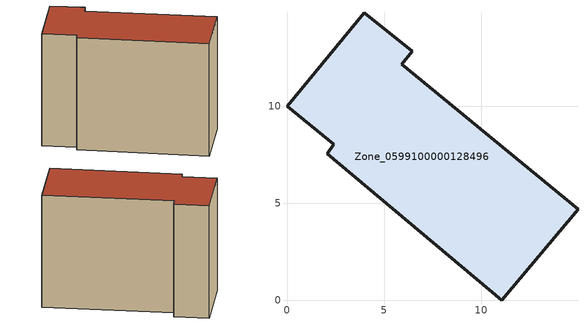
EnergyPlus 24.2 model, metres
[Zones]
Zone_0599100000128496
 floor ground (C_G): 2.4,8.04 0,10 3.98,14.81 6.45,12.83 5.92,12.16 14.99,4.7 11.07,0 2.06,7.55 z0
 wall outside (C_F): 6.45,12.83 3.98,14.81 0,10 2.4,8.04 2.06,7.55 11.07,0 14.99,4.7 5.92,12.16 6.45,12.83 z0:10.76
 roof outside (C_R): 11.07,0 14.99,4.7 5.92,12.16 6.45,12.83 3.98,14.81 0,10 2.4,8.04 2.06,7.55 z10.76
[BUILDING]
Pand.0599100000128496: North Axis=0; Terrain=City; Loads Convergence Tolerance Value=0.04; Temperature Convergence Tolerance Value=0.4; Solar Distribution=FullExterior; Maximum Number of Warmup Days=25; Minimum Number of Warmup Days=1
[Site:Location]
Rotterdam.The.Hague.AP_ZH_NLD Design_Conditions: Latitude=51.96; Longitude=4.45; Time Zone=1; Elevation=-4.5
[SITE:GROUNDTEMPERATURE:BUILDINGSURFACE]
18, 18, 18, 18, 18, 18, 18, 18, 18, 18, 18, 18
[MATERIAL] Thermal Absorptance=0.9; Solar Absorptance=0.7; Visible Absorptance=0.7
Name | Roughness | Thickness | Conductivity | Density | Specific Heat
G.TI.1946 | MediumSmooth | 0.15 | 1 | 540 | 1210
F.TI.1946 | Rough | 0.3 | 0.857143 | 1920 | 840
R.TI.1946 | MediumRough | 0.2 | 0.1 | 1500 | 1000
[CONSTRUCTION]
C_G: G.TI.1946
C_F: F.TI.1946
C_R: R.TI.1946
[ZONE]
Zone_0599100000128496: Type=1; Multiplier=1; Ceiling Height=Autocalculate; Volume=Autocalculate; Floor Area=autocalculate; Part of Total Floor Area=Yes
[ZONEINFILTRATION:DESIGNFLOWRATE]
Infil_Zone_0599100000128496: Zone or ZoneList or Space or SpaceList=Zone_0599100000128496; Schedule=AlwaysOn; Design Flow Rate Calculation Method=Flow/Area; Flow Rate per Floor Area=0.003; Constant Term Coefficient=1; Temperature Term Coefficient=0; Velocity Term Coefficient=0; Velocity Squared Term Coefficient=0
[HVACTEMPLATE:ZONE:IDEALLOADSAIRSYSTEM]
Zone_0599100000128496: Maximum Heating Supply Air Temperature=50; Minimum Cooling Supply Air Temperature=13; Maximum Heating Supply Air Humidity Ratio=0.0156; Minimum Cooling Supply Air Humidity Ratio=0.0077; Heating Limit=NoLimit; Cooling Limit=NoLimit; Dehumidification Control Type=ConstantSensibleHeatRatio; Cooling Sensible Heat Ratio=0.7; Dehumidification Setpoint=60; Humidification Control Type=None; Humidification Setpoint=30; Outdoor Air Method=None; Outdoor Air Flow Rate per Person=0.00944; Outdoor Air Flow Rate per Zone Floor Area=0; Outdoor Air Flow Rate per Zone=0; Demand Controlled Ventilation Type=None; Outdoor Air Economizer Type=NoEconomizer; Heat Recovery Type=None; Sensible Heat Recovery Effectiveness=0.7; Latent Heat Recovery Effectiveness=0.65
[ZONECONTROL:THERMOSTAT]
ThermostatControl_Zone_0599100000128496: Zone or ZoneList=Zone_0599100000128496; Control Type Schedule=DualSetpointControlType; Control 1=Thermostat_Zone_0599100000128496; Temperature Difference Between Cutout And Setpoint=0
[THERMOSTATSETPOINT:DUALSETPOINT]
Thermostat_Zone_0599100000128496: Heating Setpoint Temperature Schedule=HeatingSetpoint_Zone_0599100000128496; Cooling Setpoint Temperature Schedule=CoolingSetpoint_Zone_0599100000128496
[SCHEDULE:COMPACT]
HeatingSetpoint_Zone_0599100000128496: Through: 12/31, For: AllDays, Until: 24:00, 21
CoolingSetpoint_Zone_0599100000128496: Through: 12/31, For: AllDays, Until: 24:00, 24
DualSetpointControlType: Through: 12/31, For: AllDays, Until: 24:00, 4
AlwaysOn: Through: 12/31, For: AllDays, Until: 24:00, 1
